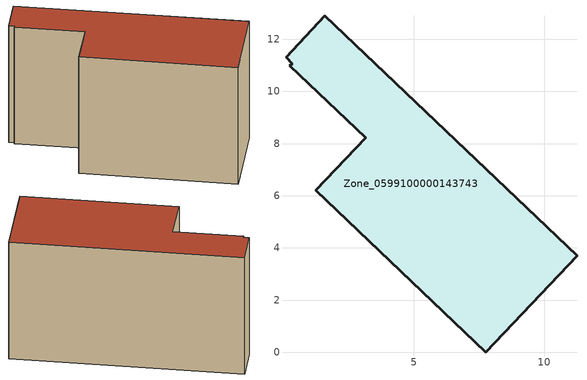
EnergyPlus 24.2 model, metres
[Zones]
Zone_0599100000143743
 floor ground (C_G): 0.25,10.98 0.34,11.07 0.1,11.32 1.59,12.9 11.26,3.7 7.75,0 1.24,6.22 3.15,8.23 z3.17
 wall outside (C_F): 1.24,6.22 7.75,0 11.26,3.7 1.59,12.9 0.1,11.32 0.34,11.07 0.25,10.98 3.15,8.23 1.24,6.22 z3.17:10.76
 roof outside (C_R): 0.34,11.07 0.25,10.98 3.15,8.23 1.24,6.22 7.75,0 11.26,3.7 1.59,12.9 0.1,11.32 z10.76
[BUILDING]
Pand.0599100000143743: North Axis=0; Terrain=City; Loads Convergence Tolerance Value=0.04; Temperature Convergence Tolerance Value=0.4; Solar Distribution=FullExterior; Maximum Number of Warmup Days=25; Minimum Number of Warmup Days=1
[Site:Location]
Rotterdam.The.Hague.AP_ZH_NLD Design_Conditions: Latitude=51.96; Longitude=4.45; Time Zone=1; Elevation=-4.5
[SITE:GROUNDTEMPERATURE:BUILDINGSURFACE]
18, 18, 18, 18, 18, 18, 18, 18, 18, 18, 18, 18
[MATERIAL] Thermal Absorptance=0.9; Solar Absorptance=0.7; Visible Absorptance=0.7
Name | Roughness | Thickness | Conductivity | Density | Specific Heat
G.TI.1975-1991 | MediumSmooth | 0.15 | 0.288461 | 540 | 1210
F.TI.1975-1991 | Rough | 0.3 | 0.230769 | 1920 | 840
R.TI.1975-1991 | MediumRough | 0.2 | 0.153846 | 1500 | 1000
[CONSTRUCTION]
C_G: G.TI.1975-1991
C_F: F.TI.1975-1991
C_R: R.TI.1975-1991
[ZONE]
Zone_0599100000143743: Type=1; Multiplier=1; Ceiling Height=Autocalculate; Volume=Autocalculate; Floor Area=autocalculate; Part of Total Floor Area=Yes
[ZONEINFILTRATION:DESIGNFLOWRATE]
Infil_Zone_0599100000143743: Zone or ZoneList or Space or SpaceList=Zone_0599100000143743; Schedule=AlwaysOn; Design Flow Rate Calculation Method=Flow/Area; Flow Rate per Floor Area=0.003; Constant Term Coefficient=1; Temperature Term Coefficient=0; Velocity Term Coefficient=0; Velocity Squared Term Coefficient=0
[HVACTEMPLATE:ZONE:IDEALLOADSAIRSYSTEM]
Zone_0599100000143743: Maximum Heating Supply Air Temperature=50; Minimum Cooling Supply Air Temperature=13; Maximum Heating Supply Air Humidity Ratio=0.0156; Minimum Cooling Supply Air Humidity Ratio=0.0077; Heating Limit=NoLimit; Cooling Limit=NoLimit; Dehumidification Control Type=ConstantSensibleHeatRatio; Cooling Sensible Heat Ratio=0.7; Dehumidification Setpoint=60; Humidification Control Type=None; Humidification Setpoint=30; Outdoor Air Method=None; Outdoor Air Flow Rate per Person=0.00944; Outdoor Air Flow Rate per Zone Floor Area=0; Outdoor Air Flow Rate per Zone=0; Demand Controlled Ventilation Type=None; Outdoor Air Economizer Type=NoEconomizer; Heat Recovery Type=None; Sensible Heat Recovery Effectiveness=0.7; Latent Heat Recovery Effectiveness=0.65
[ZONECONTROL:THERMOSTAT]
ThermostatControl_Zone_0599100000143743: Zone or ZoneList=Zone_0599100000143743; Control Type Schedule=DualSetpointControlType; Control 1=Thermostat_Zone_0599100000143743; Temperature Difference Between Cutout And Setpoint=0
[THERMOSTATSETPOINT:DUALSETPOINT]
Thermostat_Zone_0599100000143743: Heating Setpoint Temperature Schedule=HeatingSetpoint_Zone_0599100000143743; Cooling Setpoint Temperature Schedule=CoolingSetpoint_Zone_0599100000143743
[SCHEDULE:COMPACT]
HeatingSetpoint_Zone_0599100000143743: Through: 12/31, For: AllDays, Until: 24:00, 21
CoolingSetpoint_Zone_0599100000143743: Through: 12/31, For: AllDays, Until: 24:00, 24
DualSetpointControlType: Through: 12/31, For: AllDays, Until: 24:00, 4
AlwaysOn: Through: 12/31, For: AllDays, Until: 24:00, 1
